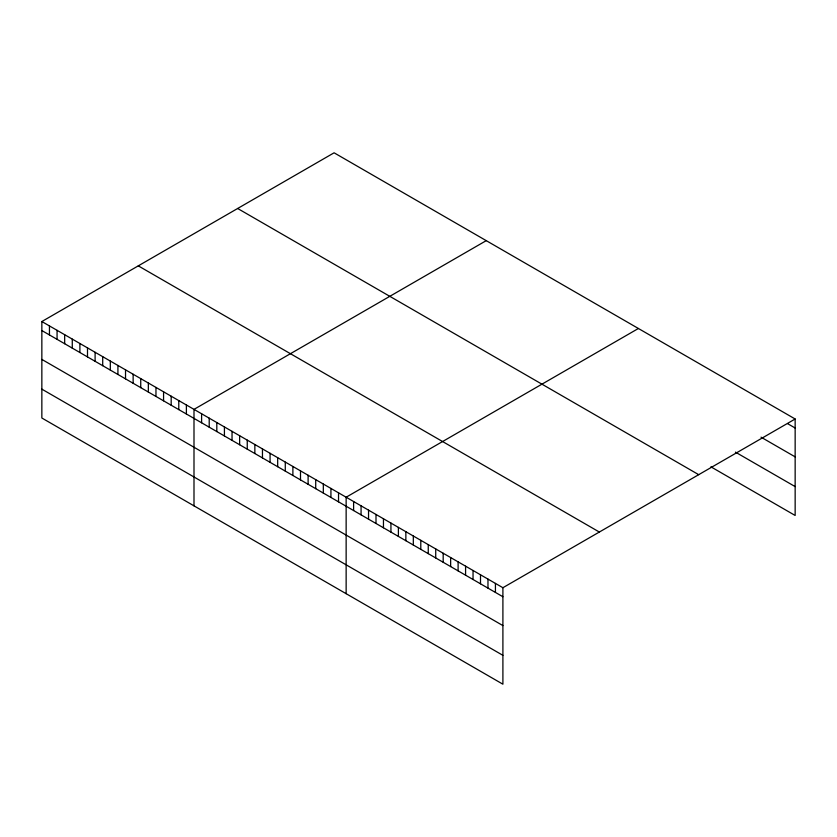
<?xml version="1.0" encoding="UTF-8"?>
<svg xmlns="http://www.w3.org/2000/svg" width="837" height="837" viewBox="0 0 837 837"><rect width="100%" height="100%" fill="white"/><g stroke="black" fill="none" stroke-linecap="round" stroke-linejoin="round"><path stroke-width="1.26" d="M41.85 321.534L502.901 587.72L502.901 684.195L41.85 418.008L41.85 321.534L334.099 152.805L795.15 418.992L795.15 515.466L710.906 466.826M486.245 240.648L193.996 409.377L193.996 505.851M638.39 328.491L346.141 497.22L346.141 593.684M502.901 587.72L795.15 418.992M787.69 423.7L795.15 428.01M761.021 437.165L795.15 456.866M735.43 452.126L795.15 486.6M237.656 208.486L698.707 474.673M138.293 265.863L599.344 532.039M41.85 330.552L502.901 596.739M41.85 359.408L502.901 625.595M41.85 389.142L502.901 655.329M495.431 583.41L495.431 592.429M487.971 579.099L487.971 588.118M480.501 574.789L480.501 583.807M473.041 570.489L473.041 579.497M465.581 566.178L465.581 575.186M458.111 561.868L458.111 570.876M450.651 557.557L450.651 566.565M443.181 553.247L443.181 562.255M435.721 548.936L435.721 557.944M428.251 544.625L428.251 553.644M420.791 540.315L420.791 549.334M413.321 536.004L413.321 545.023M405.861 531.694L405.861 540.712M398.391 527.383L398.391 536.402M390.931 523.073L390.931 532.091M383.461 518.773L383.461 527.781M376.001 514.462L376.001 523.47M368.542 510.151L368.542 519.16M361.071 505.841L361.071 514.849M353.612 501.53L353.612 510.539M338.535 492.826L338.535 501.844M330.929 488.431L330.929 497.45M323.323 484.048L323.323 493.056M315.716 479.653L315.716 488.662M308.11 475.259L308.11 484.278M300.504 470.865L300.504 479.883M292.887 466.471L292.887 475.489M285.281 462.087L285.281 471.095M277.675 457.693L277.675 466.701M270.069 453.298L270.069 462.317M262.462 448.904L262.462 457.923M254.856 444.52L254.856 453.528M247.25 440.126L247.25 449.134M239.644 435.732L239.644 444.74M232.037 431.337L232.037 440.356M224.421 426.943L224.421 435.962M216.814 422.559L216.814 431.568M209.208 418.165L209.208 427.173M201.602 413.771L201.602 422.779M186.389 404.982L186.389 414.001M178.783 400.599L178.783 409.607M171.177 396.204L171.177 405.213M163.571 391.81L163.571 400.829M155.964 387.416L155.964 396.435M148.348 383.022L148.348 392.04M140.742 378.638L140.742 387.646M133.135 374.244L133.135 383.252M125.529 369.849L125.529 378.868M117.923 365.455L117.923 374.474M110.317 361.071L110.317 370.08M102.71 356.677L102.71 365.685M95.104 352.283L95.104 361.291M87.498 347.889L87.498 356.907M79.892 343.494L79.892 352.513M72.275 339.111L72.275 348.119M64.669 334.716L64.669 343.725M57.062 330.322L57.062 339.33M49.456 325.928L49.456 334.946"/></g></svg>
